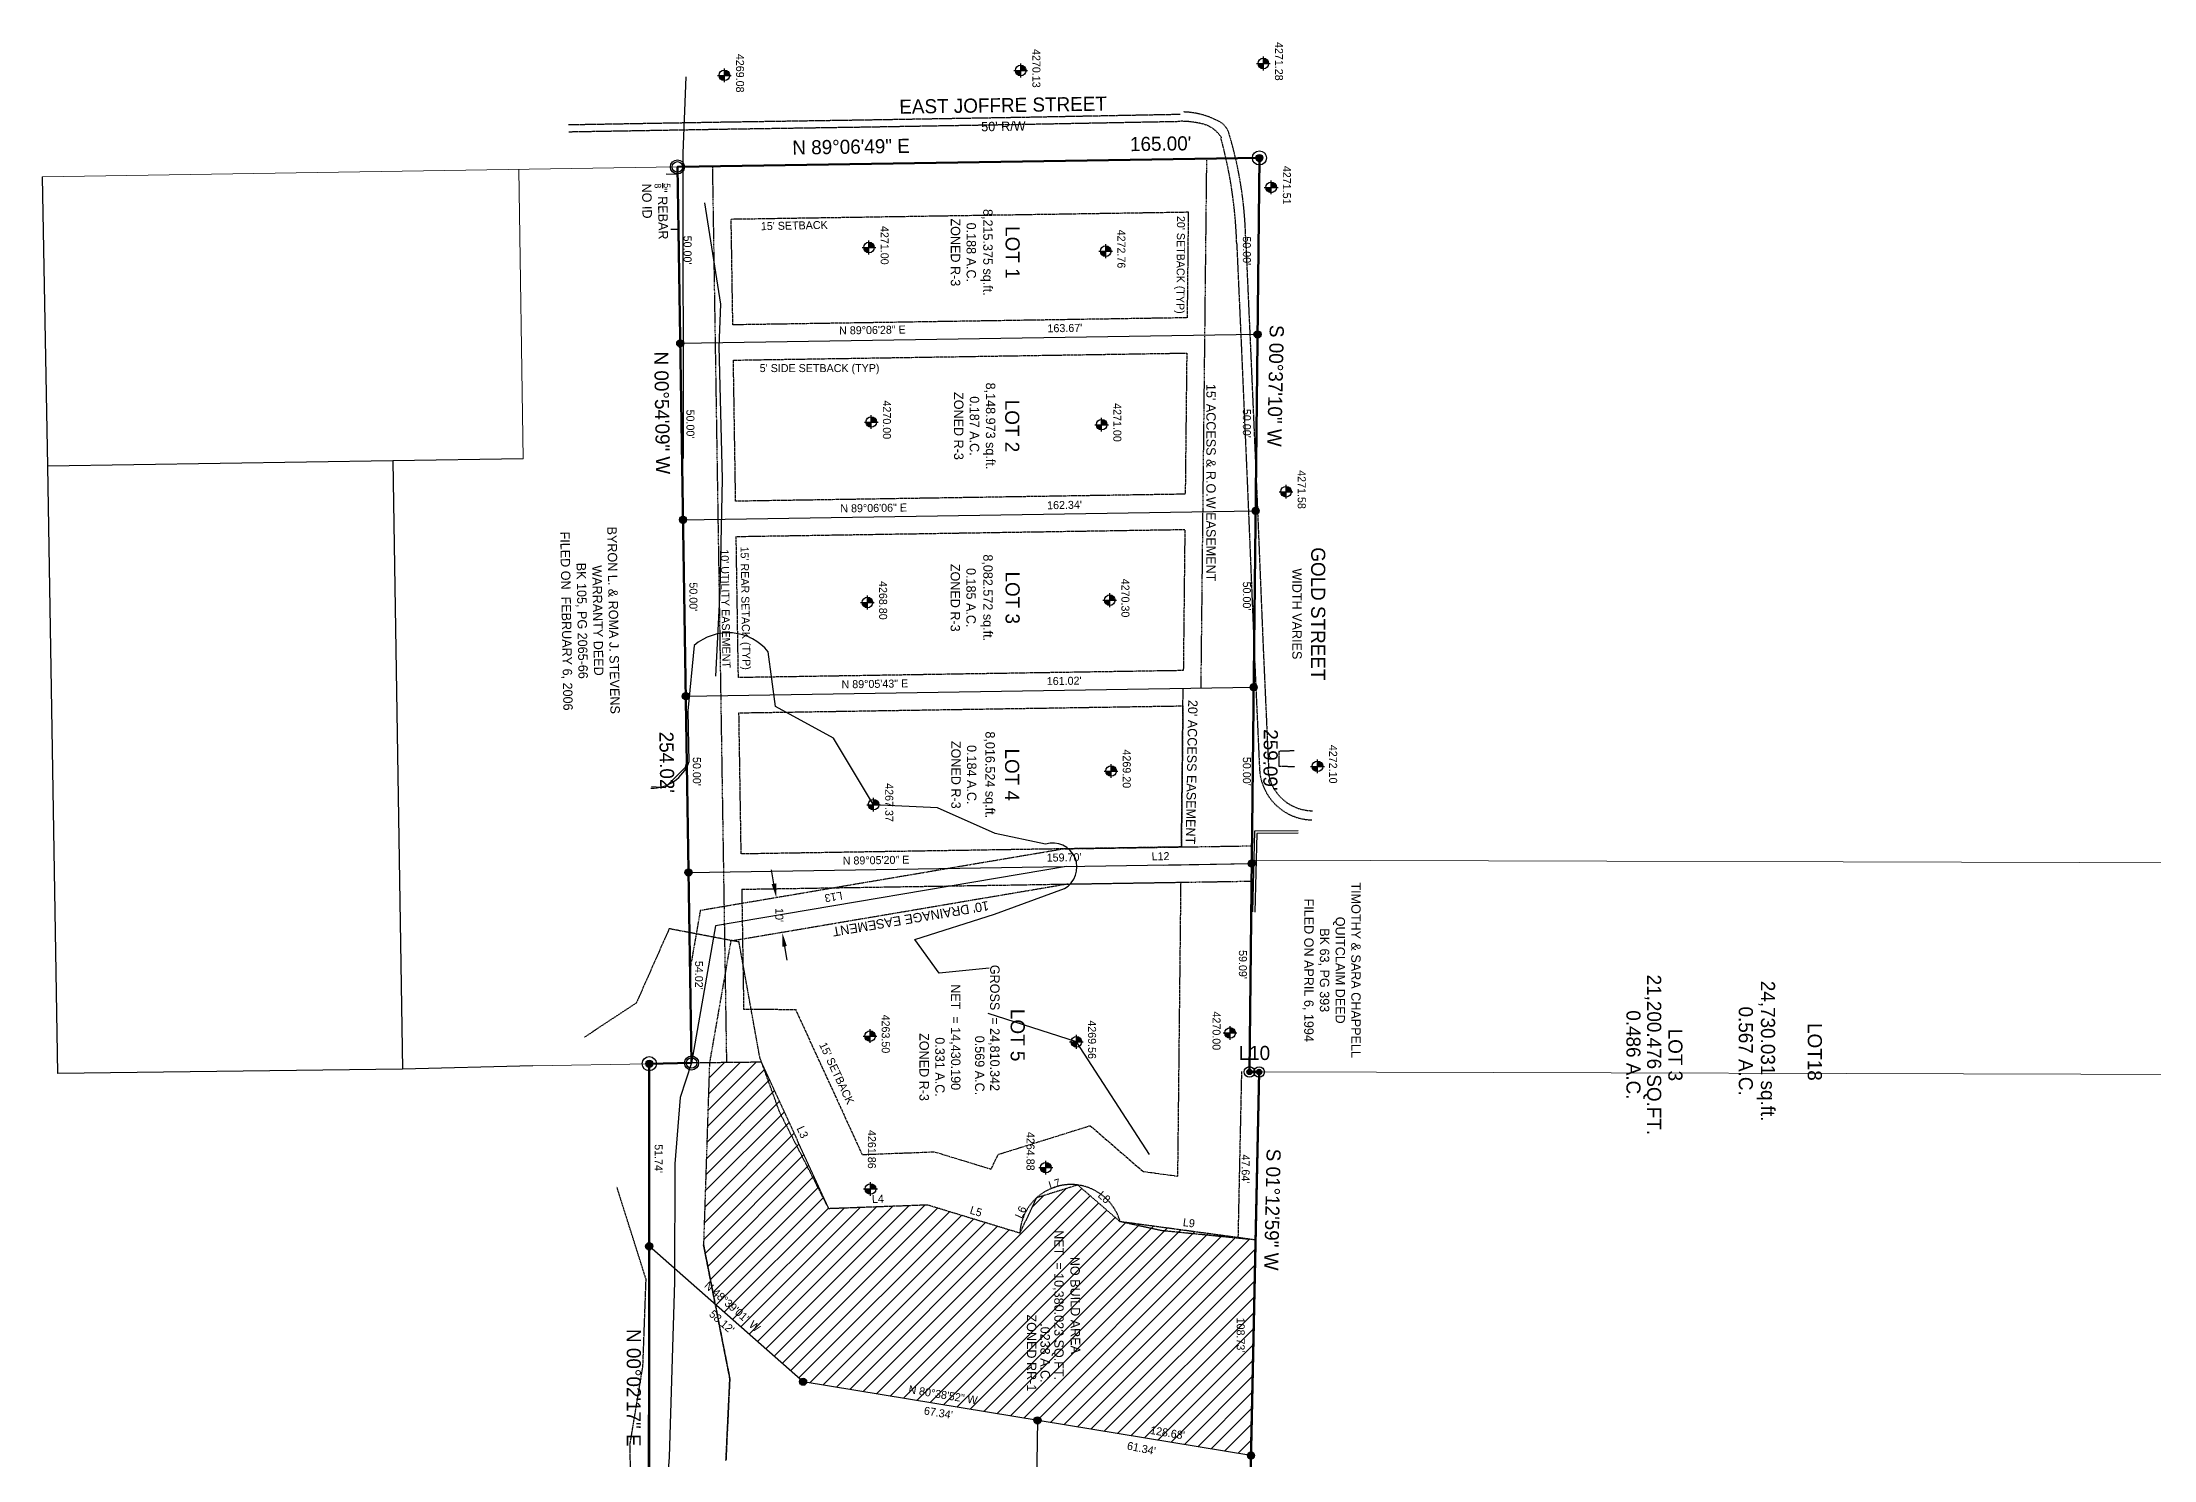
# Model space of a CAD drawing. Header units: feet. Extents: x 6175 to 40508, y 6759 to 18493.
# Drawn here: x 7409 to 8007, y 7132 to 7533 of the extents above; entities that cross this region are included whole.
import ezdxf
from ezdxf.enums import TextEntityAlignment as Align

# ---------------------------------------------------------------- set-up
doc = ezdxf.new("R2010")
doc.units = ezdxf.units.FT
doc.header["$MEASUREMENT"] = 0
for name, pattern in [('CENTER2', [1.125, 0.75, -0.125, 0.125, -0.125]), ('HIDDEN', [0.375, 0.25, -0.125]), ('HIDDEN2', [0.1875, 0.125, -0.0625])]:
    doc.linetypes.add(name, pattern=pattern)
for name, color, linetype in [('ADJOINER', 111, 'Continuous'), ('ADJOINER TXT', 111, 'Continuous'), ('BEARING TIE', 1, 'Continuous'), ('ESMNT', 1, 'HIDDEN'), ('hatch', 7, 'Continuous'), ('PARCELLBLS', 7, 'Continuous'), ('SETBACK', 1, 'CENTER2'), ('TEXT', 21, 'Continuous'), ('V-CONC', 7, 'HIDDEN2'), ('V-LOT-DIMS', 211, 'Continuous'), ('V-MONS', 5, 'Continuous'), ('V-POINTS', 7, 'Continuous'), ('V-PROP-BNDY', 1, 'Continuous'), ('V-PROP-LOTS', 21, 'Continuous'), ('V-PROP-TEXT', 1, 'Continuous'), ('V-SPOT-ELEV', 161, 'Continuous'), ('V-TOPO-BOT', 201, 'Continuous'), ('V-TOPO-TOP', 210, 'Continuous'), ('V-WALL-BLOCK', 5, 'Continuous')]:
    doc.layers.add(name, color=color, linetype=linetype)
doc.styles.add('CLS BNDY', font='Eurosti.TTF', dxfattribs={"height": 4})
doc.styles.add('CLS DIM', font='Eurosti.TTF', dxfattribs={"height": 2.666667})
doc.styles.add('CLS LOT DIMS', font='Eurosti.TTF', dxfattribs={"height": 2.268})
doc.dimstyles.new('CLS DIMSTYLE', dxfattribs={"dimscale": 30, "dimtxt": 0.18, "dimasz": 0.1, "dimexe": 0.18, "dimexo": 0.05, "dimgap": 0.09, "dimtad": 0, "dimtih": 1, "dimtoh": 1, "dimzin": 0, "dimdsep": 46, "dimtxsty": 'CLS DIM', "dimcen": 0.09, "dimse1": 1, "dimse2": 1, "dimadec": 0, "dimazin": 0, "dimtfac": 1, "dimtofl": 0, "dimtmove": 0, "dimatfit": 3, "dimfxl": 0, "dimtolj": 1, "dimtzin": 0, "dimarcsym": 0})

# ---------------------------------------------------------------- blocks, each defined once
blk = doc.blocks.new('ip')
for radius in [0.05, 0.0375]:
    blk.add_circle((0, 0), radius)
blk = doc.blocks.new('*X2')
for p, q in [((69.5, 22.78), (70, 22.78)), ((69.5, 22.75), (70, 22.75)), ((69.5, 22.72), (70, 22.72)), ((69.51, 22.81), (69.99, 22.81)), ((69.51, 22.69), (69.99, 22.69)), ((69.52, 22.84), (69.98, 22.84)), ((69.52, 22.66), (69.98, 22.66)), ((69.53, 22.88), (69.97, 22.88)), ((69.53, 22.62), (69.97, 22.62)), ((69.55, 22.91), (69.95, 22.91)), ((69.55, 22.59), (69.95, 22.59)), ((69.58, 22.94), (69.92, 22.94)), ((69.58, 22.56), (69.92, 22.56)), ((69.63, 22.97), (69.87, 22.97)), ((69.63, 22.53), (69.87, 22.53))]:
    blk.add_line(p, q)
blk = doc.blocks.new('dh')
for radius in [0.05, 0.025]:
    blk.add_circle((0, 0), radius)
at = {"xscale": 0.1000000000000227, "yscale": 0.1000000000000227, "zscale": 0.1}
blk.add_blockref('*X2', (-6.975, -2.275), dxfattribs=at)
blk = doc.blocks.new('lota')
blk.add_attdef('LOTDES', text='', height=0.0833).set_placement((0, 0), align=Align.CENTER)
at = {"flags": 1}
for tag in ['LOTAINF', 'LOTAAC', 'LOTASF']:
    blk.add_attdef(tag, text='', height=0.000000105, dxfattribs=at).set_placement((-0.0377, 0), align=Align.CENTER)
blk = doc.blocks.new('*X28')
for p, q in [((69.5, 22.78), (70, 22.78)), ((69.5, 22.75), (70, 22.75)), ((69.5, 22.72), (70, 22.72)), ((69.51, 22.81), (69.99, 22.81)), ((69.51, 22.69), (69.99, 22.69)), ((69.52, 22.84), (69.98, 22.84)), ((69.52, 22.66), (69.98, 22.66)), ((69.53, 22.88), (69.97, 22.88)), ((69.53, 22.62), (69.97, 22.62)), ((69.55, 22.91), (69.95, 22.91)), ((69.55, 22.59), (69.95, 22.59)), ((69.58, 22.94), (69.92, 22.94)), ((69.58, 22.56), (69.92, 22.56)), ((69.63, 22.97), (69.87, 22.97)), ((69.63, 22.53), (69.87, 22.53))]:
    blk.add_line(p, q)
blk = doc.blocks.new('pin')
blk.add_circle((0, 0), 0.025)
at = {"xscale": 0.1000000000000227, "yscale": 0.1000000000000227, "zscale": 0.1}
blk.add_blockref('*X28', (-6.975, -2.275), dxfattribs=at)
blk = doc.blocks.new('bm')
for p, q in [((-0.13, 0), (0.13, 0)), ((0, -0.13), (0, 0.13))]:
    blk.add_line(p, q)
at = {"const_width": 0.1}
for points in [[(-0.05, 0, 0.414214), (0, -0.05, 1)], [(0.05, 0, 0.414214), (0, 0.05, 1)]]:
    blk.add_lwpolyline(points, format="xyb", dxfattribs=at)
blk.add_circle((0, 0), 0.1)
blk = doc.blocks.new('*D32')
at = {"layer": 'DEFPOINTS', "color": 0}
for p in [(7615.63, 7290.65), (7617.3, 7280.79), (7618.43, 7280.98)]:
    blk.add_point(p, dxfattribs=at)
at = {"layer": 'V-PROP-TEXT', "color": 0, "lineweight": -2}
for p, q in [((7616.09, 7294.78), (7615.42, 7298.72)), ((7619.09, 7277.03), (7619.76, 7273.09))]:
    blk.add_line(p, q, dxfattribs=at)
at = {"layer": 'V-PROP-TEXT', "color": 0}
for points in [[(7616.74, 7294.89), (7615.43, 7294.67), (7616.76, 7290.84)], [(7619.75, 7277.14), (7618.44, 7276.92), (7618.43, 7280.98)]]:
    blk.add_solid(points, dxfattribs=at)
at = {"layer": 'V-PROP-TEXT', "color": 0, "insert": (7617.59, 7285.91), "char_height": 2.268, "attachment_point": 5, "rotation": 270, "style": 'CLS LOT DIMS'}
blk.add_mtext("\\A1;10'", dxfattribs=at)

msp = doc.modelspace()

# ---------------------------------------------------------------- hatches: boundary and pattern name
at = {"layer": 'TEXT', "lineweight": 5}
h = msp.add_hatch(dxfattribs=at)
h.set_pattern_fill('ANSI31', color=256, scale=25, style=0)
h.paths.add_polyline_path([(7689.801, 7142.87, -1), (7691.775, 7142.545), (7750.326, 7132.902, -0.3732093), (7751.334, 7133.739), (7752.609, 7193.81), (7714.227, 7198.991), (7702.198, 7209.401), (7690.427, 7205.72), (7685.803, 7195.746), (7659.616, 7203.721), (7631.628, 7202.679), (7612.57, 7244.207), (7597.81, 7244.04), (7596.117, 7192.484), (7599.441, 7175.565), (7623.592, 7154.311, -0.7535713), (7625.329, 7153.488)])
h.paths.add_polyline_path([(7687.073, 7173.184), (7687.073, 7150.437), (7691.155, 7150.437), (7691.155, 7173.184)], flags=24)
h.paths.add_polyline_path([(7703.447, 7189.336), (7703.604, 7161.225), (7699.55, 7161.202), (7699.392, 7189.313)], flags=24)
h.paths.add_polyline_path([(7750.122, 7173.011), (7750.122, 7160.74), (7746.674, 7160.74), (7746.674, 7173.011)], flags=24)
h.paths.add_polyline_path([(7690.934, 7171.482), (7690.934, 7152.138), (7695.016, 7152.138), (7695.016, 7171.482)], flags=24)
h.paths.add_polyline_path([(7694.39, 7198.589), (7694.39, 7152.107), (7699.021, 7152.107), (7699.021, 7198.589)], flags=24)
h.paths.add_polyline_path([(7652.572, 7153.56), (7676.004, 7149.701), (7675.443, 7146.298), (7652.012, 7150.157)], flags=24)
h.paths.add_polyline_path([(7721.875, 7141.874), (7733.983, 7139.88), (7733.423, 7136.477), (7721.315, 7138.471)], flags=24)
h.paths.add_polyline_path([(7596.505, 7184.064), (7614.333, 7168.374), (7612.055, 7165.785), (7594.227, 7181.475)], flags=9)

# ---------------------------------------------------------------- linework, layer by layer
at = {"layer": 'ADJOINER', "lineweight": 5}
for p, q in [((7408.654, 7495.189), (7588.723, 7497.974)), ((7543.787, 7497.215), (7545.022, 7415.247)), ((8079.395, 7300.548), (7751.551, 7301.447)), ((7580.749, 7243.783), (7547.741, 7243.194)), ((8079.23, 7240.548), (7753.62, 7241.442))]:
    msp.add_line(p, q, dxfattribs=at)
at = {"layer": 'ADJOINER'}
for p, q in [((7545.022, 7415.247), (7508.027, 7414.641)), ((7547.741, 7243.194), (7510.748, 7242.279))]:
    msp.add_line(p, q, dxfattribs=at)
at = {"layer": 'BEARING TIE'}
msp.add_line((7591.859, 7297.999), (7592.724, 7243.983), dxfattribs=at)
at = {"layer": 'ESMNT'}
for p, q in [((7738.7, 7500.294), (7737.078, 7350.298)), ((7602.723, 7244.14), (7598.722, 7498.132)), ((7731.591, 7305.222), (7732.077, 7350.219)), ((7698.546, 7304.696), (7595.196, 7287.183)), ((7698.546, 7304.696), (7751.595, 7305.54)), ((7699.466, 7294.71), (7603.831, 7278.504)), ((7699.466, 7294.71), (7751.487, 7295.537)), ((7595.196, 7287.183), (7592.298, 7270.596)), ((7603.831, 7278.504), (7597.81, 7244.04)), ((7592.624, 7250.347), (7592.724, 7243.983)), ((7597.81, 7244.04), (7596.117, 7192.484)), ((7596.117, 7192.484), (7603.572, 7154.541)), ((7603.572, 7154.541), (7602.477, 7131.296))]:
    msp.add_line(p, q, dxfattribs=at)
at = {"layer": 'hatch', "color": 1, "linetype": 'HIDDEN2'}
for p, q in [((7612.57, 7244.207), (7592.724, 7243.983)), ((7631.628, 7202.679), (7612.57, 7244.207)), ((7702.198, 7209.401), (7690.427, 7205.72)), ((7714.227, 7198.991), (7702.198, 7209.401)), ((7659.616, 7203.721), (7631.628, 7202.679)), ((7685.803, 7195.746), (7659.616, 7203.721)), ((7690.427, 7205.72), (7685.803, 7195.746)), ((7752.609, 7193.81), (7714.227, 7198.991))]:
    msp.add_line(p, q, dxfattribs=at)
at = {"layer": 'SETBACK'}
for p, q in [((7606.95, 7293.238), (7731.482, 7295.219)), ((7748.622, 7241.548), (7747.622, 7194.483))]:
    msp.add_line(p, q, dxfattribs=at)
at = {"layer": 'SETBACK', "flags": 128}
for points in [[(7603.958, 7483.208), (7733.537, 7485.213), (7733.212, 7455.219), (7604.43, 7453.214), (7603.958, 7483.208)], [(7604.588, 7443.215), (7733.104, 7445.216), (7732.672, 7405.22), (7605.218, 7403.221), (7604.588, 7443.215)]]:
    msp.add_lwpolyline(points, close=True, dxfattribs=at)
for points in [[(7606.005, 7353.229), (7605.375, 7393.223), (7732.564, 7395.217), (7732.131, 7355.221), (7606.005, 7353.229)], [(7731.591, 7305.222), (7606.793, 7303.237), (7606.163, 7343.23), (7732.023, 7345.218), (7731.591, 7305.222)], [(7606.95, 7293.238), (7607.486, 7259.22), (7622.201, 7259.182), (7641.082, 7218.041), (7661.575, 7218.805), (7677.685, 7213.898), (7679.612, 7218.053), (7705.696, 7226.212), (7720.663, 7213.258), (7730.582, 7211.919), (7731.482, 7295.219)]]:
    msp.add_lwpolyline(points, dxfattribs=at)
at = {"layer": 'TEXT'}
msp.add_line((7752.082, 7350.535), (7751.541, 7300.538), dxfattribs=at)
at = {"layer": 'V-CONC'}
for p, q in [((7686.544, 7512.092), (7731.305, 7512.936)), ((7557.862, 7509.972), (7602.299, 7510.736)), ((7557.897, 7507.955), (7602.334, 7508.719)), ((7602.303, 7510.736), (7642.089, 7511.339)), ((7602.334, 7508.719), (7642.119, 7509.322)), ((7642.085, 7511.339), (7686.548, 7512.092)), ((7642.119, 7509.322), (7686.582, 7510.075)), ((7686.582, 7510.075), (7731.343, 7510.919)), ((7742.872, 7506.379), (7742.805, 7506.131)), ((7749.845, 7476.319), (7751.175, 7446.636)), ((7747.27, 7476.204), (7748.601, 7446.521)), ((7748.601, 7446.521), (7750.363, 7405.999)), ((7751.176, 7446.633), (7752.938, 7406.111)), ((7750.363, 7405.999), (7752.204, 7361.372)), ((7752.938, 7406.105), (7754.779, 7361.478)), ((7752.204, 7361.372), (7753.729, 7327.373)), ((7754.779, 7361.488), (7756.304, 7327.489)), ((7763.564, 7332.463), (7759.183, 7332.316)), ((7759.183, 7332.316), (7759.246, 7328.121)), ((7759.246, 7328.121), (7763.753, 7328.032))]:
    msp.add_line(p, q, dxfattribs=at)
for centre, radius, start, end in [((7731.5, 7490.626), 22.944, 62.474857, 88.341634), ((7731.264, 7484.152), 26.767, 76.439838, 89.831116), ((7735.5, 7501.661), 8.752, 32.614642, 76.524117), ((7739.653, 7505.858), 5.671, 14.415929, 64.400262), ((7637.295, 7475.055), 112.559, 0.619628, 16.630906), ((7618.275, 7472.255), 129.056, 1.753448, 15.218178), ((7768.9, 7328.068), 15.187, 182.622948, 269.199296), ((7768.794, 7328.198), 12.714, 183.388637, 269.786565)]:
    msp.add_arc(centre, radius, start, end, dxfattribs=at)
at = {"layer": 'V-POINTS'}
for p, q in [((7591.106, 7523.497), (7590.267, 7501.874)), ((7590.267, 7501.874), (7590.36, 7415.364)), ((7588.513, 7495.789), (7585.57, 7495.908)), ((7596.419, 7487.84), (7600.949, 7459.071)), ((7589.202, 7480.203), (7586.886, 7480.228)), ((7589.685, 7448.255), (7589.202, 7480.203)), ((7600.949, 7459.071), (7600.477, 7447.053)), ((7600.477, 7447.053), (7601.39, 7409.577)), ((7591.069, 7358.006), (7589.637, 7444.163)), ((7601.39, 7409.577), (7600.744, 7377.747)), ((7600.744, 7377.747), (7599.514, 7353.625)), ((7591.25, 7328.901), (7591.114, 7353.127)), ((7585.205, 7322.041), (7591.021, 7327.801)), ((7591.021, 7327.801), (7591.25, 7328.901)), ((7581.342, 7322.348), (7585.205, 7322.041))]:
    msp.add_line(p, q, dxfattribs=at)
at = {"layer": 'V-PROP-BNDY', "lineweight": 50}
for p, q in [((7588.723, 7497.974), (7753.703, 7500.527)), ((7753.703, 7500.527), (7750.902, 7241.449)), ((7592.724, 7243.983), (7588.723, 7497.974)), ((7580.749, 7243.783), (7580.485, 6845.861)), ((7753.62, 7241.442), (7745.211, 6845.41))]:
    msp.add_line(p, q, dxfattribs=at)
at = {"layer": 'V-PROP-BNDY'}
for p, q in [((7408.654, 7495.189), (7410.176, 7413.113)), ((7508.027, 7414.641), (7410.176, 7413.113)), ((7410.176, 7413.113), (7412.941, 7240.985)), ((7508.027, 7414.641), (7510.748, 7242.279)), ((7580.749, 7243.783), (7592.724, 7243.983)), ((7510.748, 7242.279), (7412.941, 7240.985)), ((7753.62, 7241.442), (7750.902, 7241.449)), ((7751.312, 7132.739), (7743.374, 6758.867))]:
    msp.add_line(p, q, dxfattribs=at)
at = {"layer": 'V-PROP-BNDY', "lineweight": 50}
msp.add_lwpolyline([(7745.211, 6845.41), (7580.485, 6845.861), (7580.749, 7243.783), (7592.724, 7243.983), (7588.723, 7497.974), (7753.703, 7500.527), (7750.902, 7241.449), (7753.62, 7241.442), (7745.211, 6845.41)], dxfattribs=at)
at = {"layer": 'V-PROP-LOTS'}
for p, q in [((7589.511, 7447.981), (7753.163, 7450.529)), ((7590.298, 7397.987), (7752.622, 7400.532)), ((7591.086, 7347.993), (7752.082, 7350.535)), ((7591.859, 7297.999), (7751.541, 7300.538)), ((7624.343, 7153.65), (7580.715, 7192.045)), ((7751.312, 7132.739), (7624.343, 7153.65)), ((7690.788, 7142.707), (7688.73, 7008.5))]:
    msp.add_line(p, q, dxfattribs=at)
msp.add_lwpolyline([(7753.703, 7500.527), (7751.551, 7301.447)], dxfattribs=at)
at = {"layer": 'V-TOPO-BOT'}
for p, q in [((7699.006, 7299.703), (7599.513, 7282.843)), ((7726.528, 7300.082), (7751.541, 7300.538)), ((7599.513, 7282.843), (7592.724, 7243.983)), ((7592.724, 7243.983), (7589.501, 7234.224)), ((7589.501, 7234.224), (7587.983, 7215.356)), ((7587.983, 7215.356), (7587.875, 7181.912)), ((7587.875, 7181.912), (7586.389, 7132.266)), ((7586.389, 7132.266), (7583.814, 7100.203))]:
    msp.add_line(p, q, dxfattribs=at)
at = {"layer": 'V-TOPO-TOP'}
for p, q in [((7593.475, 7362.313), (7591.652, 7343.782)), ((7616.488, 7345.06), (7614.478, 7360.522)), ((7632.979, 7336.033), (7616.488, 7345.06)), ((7591.652, 7343.782), (7591.992, 7329.269)), ((7644.325, 7317.201), (7632.979, 7336.033)), ((7662.412, 7316.288), (7644.325, 7317.201)), ((7678.828, 7309.061), (7662.412, 7316.288)), ((7693.078, 7306.023), (7678.828, 7309.061)), ((7678.59, 7286.178), (7698.406, 7293.414)), ((7655.985, 7278.969), (7678.59, 7286.178)), ((7662.904, 7269.46), (7655.985, 7278.969)), ((7677.13, 7270.864), (7662.904, 7269.46)), ((7701.821, 7249.987), (7676.802, 7258.027)), ((7722.548, 7218.058), (7701.821, 7249.987))]:
    msp.add_line(p, q, dxfattribs=at)
at = {"layer": 'V-TOPO-TOP', "linetype": 'HIDDEN2'}
for p, q in [((7586.378, 7282.033), (7577.084, 7261.028)), ((7606.185, 7278.282), (7586.378, 7282.033)), ((7612.075, 7245.572), (7606.185, 7278.282)), ((7577.084, 7261.028), (7562.287, 7251.232)), ((7617.729, 7229.976), (7612.075, 7245.572)), ((7631.628, 7202.679), (7617.729, 7229.976)), ((7579.836, 7182.662), (7571.544, 7208.882)), ((7659.616, 7203.721), (7631.628, 7202.679)), ((7685.803, 7195.746), (7659.616, 7203.721)), ((7725.911, 7196.463), (7714.227, 7198.991)), ((7750.561, 7194.014), (7725.911, 7196.463)), ((7603.572, 7154.541), (7596.117, 7192.484)), ((7578.942, 7158.093), (7579.836, 7182.662)), ((7575.274, 7135.792), (7578.942, 7158.093)), ((7602.477, 7131.296), (7603.572, 7154.541)), ((7575.999, 7102.17), (7575.274, 7135.792))]:
    msp.add_line(p, q, dxfattribs=at)
at = {"layer": 'V-TOPO-TOP'}
for centre, radius, start, end in [((7603.112, 7351.274), 14.653, 39.133165, 131.118679), ((7581.361, 7333.189), 11.33, 269.263322, 339.760232), ((7695.099, 7299.447), 6.88, 298.733366, 107.07949)]:
    msp.add_arc(centre, radius, start, end, dxfattribs=at)
at = {"layer": 'V-TOPO-TOP', "linetype": 'HIDDEN2'}
msp.add_arc((7700.281, 7195.033), 14.496, 15.844789, 177.180946, dxfattribs=at)
at = {"layer": 'V-WALL-BLOCK'}
for p, q in [((7752.316, 7309.712), (7751.767, 7286.789)), ((7764.698, 7309.755), (7752.316, 7309.712)), ((7752.967, 7309.047), (7752.433, 7286.773)), ((7764.7, 7309.088), (7752.967, 7309.047))]:
    msp.add_line(p, q, dxfattribs=at)

# ---------------------------------------------------------------- block references
at = {"layer": 'PARCELLBLS'}
ref = msp.add_blockref('lota', (7681.746, 7473.76), dxfattribs=dict(at, xscale=68.0672268907563, yscale=68.0672268907563, zscale=68.0672268907563, rotation=270))
ref.add_attrib('LOTDES', 'LOT 1', dxfattribs={"height": 4, "rotation": 270, "style": 'CLS LOT DIMS'}).set_placement((7681.746, 7473.76), align=Align.CENTER)
ref = msp.add_blockref('lota', (7681.634, 7424.55), dxfattribs=dict(at, xscale=68.0672268907563, yscale=68.0672268907563, zscale=68.0672268907563, rotation=270))
ref.add_attrib('LOTDES', 'LOT 2', dxfattribs={"height": 4, "rotation": 270, "style": 'CLS LOT DIMS'}).set_placement((7681.634, 7424.55), align=Align.CENTER)
ref = msp.add_blockref('lota', (7681.742, 7375.86), dxfattribs=dict(at, xscale=68.0672268907563, yscale=68.0672268907563, zscale=68.0672268907563, rotation=270))
ref.add_attrib('LOTDES', 'LOT 3', dxfattribs={"height": 4, "rotation": 270, "style": 'CLS LOT DIMS'}).set_placement((7681.742, 7375.86), align=Align.CENTER)
ref = msp.add_blockref('lota', (7681.606, 7325.679), dxfattribs=dict(at, xscale=68.0672268907563, yscale=68.0672268907563, zscale=68.0672268907563, rotation=270))
ref.add_attrib('LOTDES', 'LOT 4', dxfattribs={"height": 4, "rotation": 270, "style": 'CLS LOT DIMS'}).set_placement((7681.606, 7325.679), align=Align.CENTER)
ref = msp.add_blockref('lota', (7683.189, 7251.874), dxfattribs=dict(at, xscale=68.0672268907563, yscale=68.0672268907563, zscale=68.0672268907563, rotation=270))
ref.add_attrib('LOTDES', 'LOT 5', dxfattribs={"height": 4, "rotation": 270, "style": 'CLS BNDY'}).set_placement((7683.189, 7251.874), align=Align.CENTER)
ref = msp.add_blockref('lota', (7909.162, 7247.129), dxfattribs=dict(at, xscale=68.0672268907563, yscale=68.0672268907563, zscale=68.0672268907563, rotation=270))
ref.add_attrib('LOTDES', 'LOT18', dxfattribs={"height": 4, "rotation": 270, "style": 'CLS LOT DIMS'}).set_placement((7909.162, 7247.129), align=Align.CENTER)
ref = msp.add_blockref('lota', (7869.63, 7246.28), dxfattribs=dict(at, xscale=68.0672268907563, yscale=68.0672268907563, zscale=68.0672268907563, rotation=270))
ref.add_attrib('LOTDES', 'LOT 3', dxfattribs={"height": 4, "rotation": 270, "style": 'CLS LOT DIMS'}).set_placement((7869.63, 7246.28), align=Align.CENTER)
at = {"layer": 'V-MONS'}
for name, p, xscale, yscale, zscale in [('dh', (7753.703, 7500.527), 40, 40, 40), ('ip', (7588.723, 7497.974), 40, 40, 40), ('pin', (7589.511, 7447.981), 40, 40, 40), ('pin', (7753.163, 7450.529), 40, 40, 40), ('pin', (7590.298, 7397.987), 40, 40, 40), ('pin', (7752.622, 7400.532), 40, 40, 40), ('pin', (7752.082, 7350.535), 40, 40, 40), ('pin', (7591.086, 7347.993), 40, 40, 40), ('pin', (7591.859, 7297.999), 40, 40, 40), ('pin', (7751.541, 7300.538), 40, 40, 40), ('dh', (7580.749, 7243.783), 40, 40, 40), ('ip', (7592.724, 7243.983), 40, 40, 40), ('dh', (7750.902, 7241.449), 30, 30, 30), ('dh', (7753.62, 7241.442), 30, 30, 30), ('pin', (7580.715, 7192.045), 40, 40, 40), ('pin', (7624.343, 7153.65), 40, 40, 40), ('pin', (7690.788, 7142.707), 40, 40, 40), ('pin', (7751.312, 7132.739), 40, 40, 40)]:
    msp.add_blockref(name, p, dxfattribs=dict(at, xscale=xscale, yscale=yscale, zscale=zscale))
at = {"layer": 'V-SPOT-ELEV', "xscale": 15, "yscale": 15, "zscale": 15}
for p in [(7602.033, 7523.93), (7686.039, 7525.306), (7754.823, 7527.298), (7757.045, 7492.173), (7643.021, 7475.147), (7710.135, 7474.105), (7643.663, 7425.67), (7708.981, 7424.921), (7761.261, 7405.913), (7642.585, 7374.507), (7711.275, 7375.163), (7711.66, 7326.748), (7770.162, 7328.07), (7644.325, 7317.201), (7643.331, 7251.603), (7701.821, 7249.987), (7745.388, 7252.5), (7693.159, 7214.325), (7643.463, 7208.271)]:
    msp.add_blockref('bm', p, dxfattribs=at)

# ---------------------------------------------------------------- texts
at = {"insert": (7752.271, 7244.779), "char_height": 4, "attachment_point": 8, "rotation": 359.842781, "style": 'CLS DIM'}
msp.add_mtext('L10', dxfattribs=at)
at = {"layer": 'ADJOINER TXT', "char_height": 2.66667, "width": 120.5658, "attachment_point": 2, "style": 'CLS DIM'}
for s, insert, rotation in [('BYRON L. & ROMA J. STEVENS\\PWARRANTY DEED\\PBK 105, PG 2065-66\\PFILED ON  FEBRUARY 6, 2006', (7571.945, 7369.513), 271.012795), ('TIMOTHY & SARA CHAPPELL\\PQUITCLAIM DEED\\PBK 63, PG 393\\PFILED ON APRIL 6, 1994', (7782.403, 7270.284), 270)]:
    msp.add_mtext(s, dxfattribs=dict(at, insert=insert, rotation=rotation))
at = {"layer": 'ESMNT', "style": 'CLS DIM'}
msp.add_text("10' DRAINAGE EASEMENT", height=2.66667, rotation=189.572697, dxfattribs=at).set_placement((7676.779, 7289.915))
at = {"layer": 'ESMNT', "char_height": 2.66667, "attachment_point": 8, "style": 'CLS DIM'}
for s, insert, rotation in [("15' ACCESS & R.O.W EASEMENT", (7738.617, 7408.486), 270), ("20' ACCESS EASEMENT", (7733.133, 7326.472), 269)]:
    msp.add_mtext(s, dxfattribs=dict(at, insert=insert, rotation=rotation))
at = {"layer": 'PARCELLBLS'}
for s, height, style, p in [('ZONED R-3', 2.6667, 'CLS DIM', (7666.222, 7473.76)), ('8,215.375 sq.ft.', 2.66667, 'CLS DIM', (7675.408, 7473.76)), ('0.188 A.C.', 2.6667, 'CLS DIM', (7670.687, 7473.76)), ('8,148.973 sq.ft.', 2.66667, 'CLS DIM', (7676.166, 7424.55)), ('ZONED R-3', 2.6667, 'CLS DIM', (7667.138, 7424.55)), ('0.187 A.C.', 2.6667, 'CLS DIM', (7671.603, 7424.55)), ('8,082.572 sq.ft.', 2.66667, 'CLS DIM', (7675.428, 7375.86)), ('ZONED R-3', 2.6667, 'CLS DIM', (7666.165, 7375.86)), ('0.185 A.C.', 2.6667, 'CLS DIM', (7670.63, 7375.86)), ('ZONED R-3', 2.6667, 'CLS DIM', (7666.347, 7325.679)), ('0.184 A.C.', 2.6667, 'CLS DIM', (7670.811, 7325.679)), ('8,016.524 sq.ft.', 2.66667, 'CLS DIM', (7676.044, 7325.679)), ('GROSS  = 24,810.342', 2.66667, 'CLS DIM', (7677.376, 7253.916)), ('21,200.476 SQ.FT.', 4, 'CLS LOT DIMS', (7863.61, 7246.28)), ('24,730.031 sq.ft.', 4, 'CLS LOT DIMS', (7895.879, 7247.344)), ('NET  = 14,430.190', 2.66667, 'CLS DIM', (7666.289, 7251.301)), ('0.486 A.C.', 4, 'CLS LOT DIMS', (7857.74, 7246.28)), ('0.567 A.C.', 4, 'CLS LOT DIMS', (7889.589, 7247.344)), ('ZONED R-3', 2.6667, 'CLS DIM', (7657.338, 7242.836)), ('0.331 A.C.', 2.6667, 'CLS DIM', (7661.803, 7242.836)), ('0.569 A.C.', 2.6667, 'CLS DIM', (7673.09, 7243.281)), ('NET  = 10,380.023 SQ.FT.', 2.66667, 'CLS DIM', (7695.555, 7175.348)), ('ZONED RR-1', 2.6667, 'CLS DIM', (7687.781, 7161.81)), ('.0238 A.C.', 2.6667, 'CLS DIM', (7691.642, 7161.81))]:
    msp.add_text(s, height=height, rotation=270, dxfattribs=dict(at, style=style)).set_placement(p, align=Align.CENTER)
at = {"layer": 'SETBACK', "style": 'CLS LOT DIMS'}
for s, rotation, p in [("20' SETBACK (TYP)", 269.621023, (7730.341, 7484.086)), ("15' SETBACK", 295.080467, (7628.832, 7249.186))]:
    msp.add_text(s, height=2.268, rotation=rotation, dxfattribs=at).set_placement(p)
msp.add_text("5' SIDE SETBACK (TYP)", height=2.268, dxfattribs=at).set_placement((7612.046, 7439.825))
at = {"layer": 'V-LOT-DIMS', "attachment_point": 8}
for s, insert, char_height, rotation, style in [("50.00'", (7590.433, 7474.418), 2.268, 270, 'CLS LOT DIMS'), ("50.00'", (7748.981, 7474.21), 2.268, 270, 'CLS LOT DIMS'), ('N 89°06\'28" E', (7644.017, 7450.588), 2.268, 0.892318, 'CLS LOT DIMS'), ("163.67'", (7698.568, 7451.14), 2.268, 0.892318, 'CLS LOT DIMS'), ("50.00'", (7591.241, 7425.109), 2.268, 270, 'CLS LOT DIMS'), ("50.00'", (7748.981, 7425.289), 2.268, 270, 'CLS LOT DIMS'), ('N 89°06\'06" E', (7644.362, 7400.144), 2.268, 0.898461, 'CLS LOT DIMS'), ("162.34'", (7698.47, 7400.993), 2.268, 0.898461, 'CLS LOT DIMS'), ("50.00'", (7592.086, 7376.126), 2.268, 270, 'CLS LOT DIMS'), ("50.00'", (7748.981, 7376.353), 2.268, 270, 'CLS LOT DIMS'), ('N 89°05\'43" E', (7644.706, 7350.283), 2.268, 0.904706, 'CLS LOT DIMS'), ("161.02'", (7698.372, 7351.13), 2.268, 0.904706, 'CLS LOT DIMS'), ("50.00'", (7593.057, 7326.625), 2.268, 270, 'CLS LOT DIMS'), ("50.00'", (7748.981, 7326.658), 2.268, 270, 'CLS LOT DIMS'), ('N 89°05\'20" E', (7645.041, 7300.308), 2.268, 0.911051, 'CLS LOT DIMS'), ("159.70'", (7698.345, 7301.092), 2.268, 0.911051, 'CLS LOT DIMS'), ('L12', (7725.695, 7301.464), 2.268, 0.911051, 'CLS LOT DIMS'), ('L13', (7632.772, 7292.193), 2.268, 189.617677, 'CLS LOT DIMS'), ("54.02'", (7593.678, 7268.839), 2.268, 270, 'CLS LOT DIMS'), ("59.09'", (7747.853, 7271.895), 2.268, 270, 'CLS LOT DIMS'), ('L3', (7623.13, 7223.916), 2.268, 294.651785, 'CLS LOT DIMS'), ("51.74'", (7582.237, 7216.885), 2.268, 270, 'CLS LOT DIMS'), ("47.64'", (7748.64, 7213.955), 2.268, 270, 'CLS LOT DIMS'), ('L7', (7695.974, 7208.643), 2.268, 17.369389, 'CLS LOT DIMS'), ('L8', (7708.954, 7205.054), 2.268, 319.123296, 'CLS LOT DIMS'), ('L4', (7645.58, 7204.333), 2.268, 2.133788, 'CLS LOT DIMS'), ('L5', (7673.04, 7200.818), 2.268, 343.061454, 'CLS LOT DIMS'), ('L6', (7687.086, 7201.21), 2.268, 65.126091, 'CLS LOT DIMS'), ('L9', (7733.57, 7197.524), 2.268, 352.313476, 'CLS LOT DIMS'), ('NO BUILD AREA', (7700.138, 7175.262), 2.66667, 270.320746, 'CLS DIM'), ('N 48°39\'01" W', (7603.516, 7174.056), 2.268, 318.650285, 'CLS LOT DIMS'), ("58.12'", (7600.533, 7169.772), 2.268, 318.650285, 'CLS LOT DIMS'), ("108.73'", (7747.241, 7166.875), 2.268, 270, 'CLS LOT DIMS'), ('N 80°38\'52" W', (7663.82, 7148.787), 2.268, 350.647761, 'CLS LOT DIMS'), ("67.34'", (7662.499, 7143.699), 2.268, 350.647778, 'CLS LOT DIMS'), ("61.34'", (7720.017, 7133.617), 2.268, 348.527406, 'CLS LOT DIMS'), ("128.68'", (7727.461, 7138.034), 2.268, 350.647761, 'CLS LOT DIMS')]:
    msp.add_mtext(s, dxfattribs=dict(at, insert=insert, char_height=char_height, rotation=rotation, style=style))
at = {"layer": 'V-PROP-TEXT'}
for s, height, rotation, style, p in [("15' SETBACK", 2.268, 1.194266, 'CLS LOT DIMS', (7612.396, 7480.037)), ("10' UTILITY EASEMENT", 2.268, 270.925356, 'CLS LOT DIMS', (7600.968, 7389.554)), ("15' REAR SETACK (TYP)", 2.268, 270.925356, 'CLS LOT DIMS', (7606.609, 7390.36)), ('S 01°12\'59" W', 4, 268.783597, 'CLS BNDY', (7755.758, 7219.72))]:
    msp.add_text(s, height=height, rotation=rotation, dxfattribs=dict(at, style=style)).set_placement(p)
at = {"layer": 'V-PROP-TEXT', "char_height": 4, "attachment_point": 8, "style": 'CLS BNDY'}
for s, insert, rotation in [("EAST JOFFRE STREET\\P{\\H0.6675x;50' R/W}", (7681.147, 7508.117), 0.886274), ("165.00'", (7725.739, 7502.511), 0.886274), ('N 89°06\'49" E', (7637.976, 7501.66), 0.886274), ('S 00°37\'10" W', (7756.226, 7435.988), 268.783597), ('N 00°54\'09" W', (7582.335, 7428.225), 270.902499), ('GOLD STREET\\P{\\H0.6675x;WIDTH VARIES}', (7762.998, 7371.297), 270), ("254.02'", (7583.668, 7329.183), 270.902499), ("259.09'", (7754.811, 7329.925), 269.380518), ('N 00°02\'17" E', (7574.285, 7151.921), 269.962014)]:
    msp.add_mtext(s, dxfattribs=dict(at, insert=insert, rotation=rotation))
at = {"layer": 'V-PROP-TEXT', "insert": (7582.666, 7493.297), "char_height": 2.66667, "width": 23.9766, "attachment_point": 4, "rotation": 271.012795, "style": 'CLS DIM'}
msp.add_mtext('\\A1;{\\H0.7x;\\S5/8;}" REBAR\\PNO ID', dxfattribs=at)
at = {"layer": 'V-SPOT-ELEV', "style": 'CLS LOT DIMS'}
for s, p in [('4270.13', (7689.347, 7531.401)), ('4271.28', (7758.132, 7533.393)), ('4269.08', (7605.341, 7530.026)), ('4271.51', (7760.353, 7498.268)), ('4271.00', (7646.329, 7481.242)), ('4272.76', (7713.444, 7480.2)), ('4270.00', (7646.972, 7431.765)), ('4271.00', (7712.29, 7431.016)), ('4271.58', (7764.569, 7412.009)), ('4270.30', (7714.584, 7381.258)), ('4268.80', (7645.894, 7380.602)), ('4269.20', (7714.968, 7332.843)), ('4272.10', (7773.471, 7334.165)), ('4267.37', (7647.634, 7323.296)), ('4263.50', (7646.639, 7257.698)), ('4269.56', (7705.129, 7256.082)), ('4270.00', (7740.407, 7258.57)), ('4261.86', (7642.709, 7224.989)), ('4264.88', (7687.681, 7224.444))]:
    msp.add_text(s, height=2.268, rotation=270, dxfattribs=at).set_placement(p)

# ---------------------------------------------------------------- dimensions: what is measured, and where the dimension line sits
at = {"layer": 'V-PROP-TEXT'}
dim = msp.add_linear_dim(base=(7618.426, 7280.977), p1=(7615.633, 7290.646), p2=(7617.303, 7280.787), angle=279.617677, text="10'", dimstyle='CLS DIMSTYLE', override={"dimscale": 40, "dimexo": 0.0625, "dimpost": "'", "dimtxsty": 'CLS LOT DIMS'}, dxfattribs=at)
dim.commit()
dim.dimension.update_dxf_attribs({"geometry": '*D32', "text_midpoint": (7617.591, 7285.907), "dimtype": 161, "text_rotation": 270})

doc.saveas('drawing.dxf')
